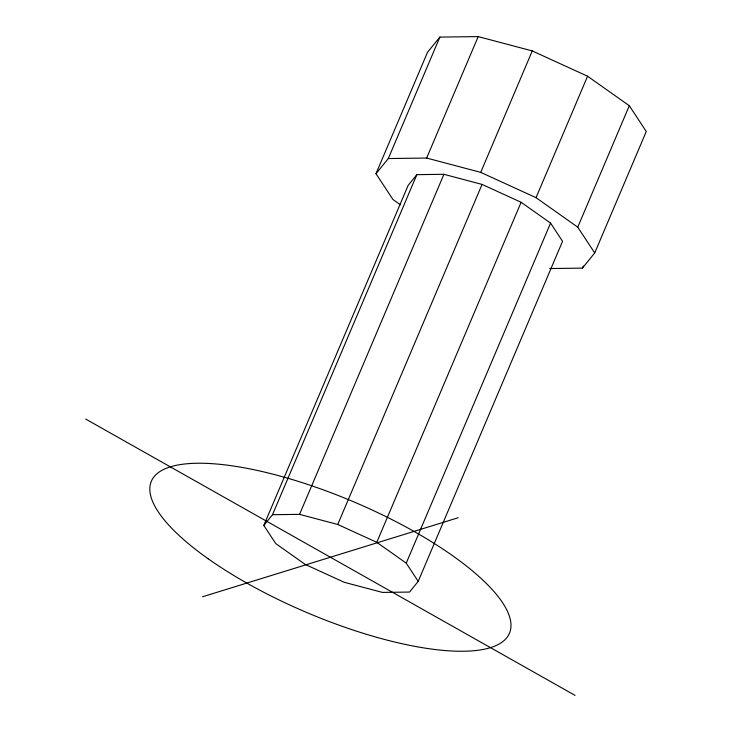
<?xml version="1.0" encoding="UTF-8"?>
<svg xmlns="http://www.w3.org/2000/svg" width="732" height="732" viewBox="0 0 732 732"><rect width="100%" height="100%" fill="white"/><g stroke="black" fill="none" stroke-linecap="round" stroke-linejoin="round"><path stroke-width="1.1" d="M400.367 204.75L392.947 199.507L375.974 173.713L427.525 52.265L439.859 37.094L478.197 36.6L532.265 50.92L587.576 76.219L629.31 105.719L646.274 131.504L594.723 252.952L582.388 268.132L549.695 268.543M375.974 173.713L388.308 158.542L439.859 37.094M263.804 525.42L408.145 185.37L416.856 174.655L443.912 174.308L482.077 184.418L521.12 202.279L550.574 223.095L562.56 241.304L418.21 581.354L409.508 592.069L382.443 592.408L344.278 582.306L305.235 564.445L275.781 543.62L263.804 525.42L272.505 514.706L416.856 174.655M388.308 158.542L426.646 158.048L478.197 36.6M272.505 514.706L299.571 514.358L443.912 174.308M426.646 158.048L480.714 172.368L532.265 50.92M299.571 514.358L337.736 524.469L482.077 184.418M418.21 581.354L406.233 563.146L376.779 542.33L521.12 202.279M594.723 252.952L577.749 227.167L536.025 197.667L587.576 76.219M406.233 563.146L550.574 223.095M577.749 227.167L629.31 105.719M582.388 268.132L583.276 266.036M202.636 596.736L458.159 517.744M480.714 172.368L536.025 197.667M337.736 524.469L376.779 542.33M85.726 419.079L575.068 695.4M208.217 558.809A194.529 60.116 23 0 0 506.663 637.865A194.529 60.116 23 0 0 276.312 475.05A194.529 60.116 23 0 0 208.217 558.809"/></g></svg>
